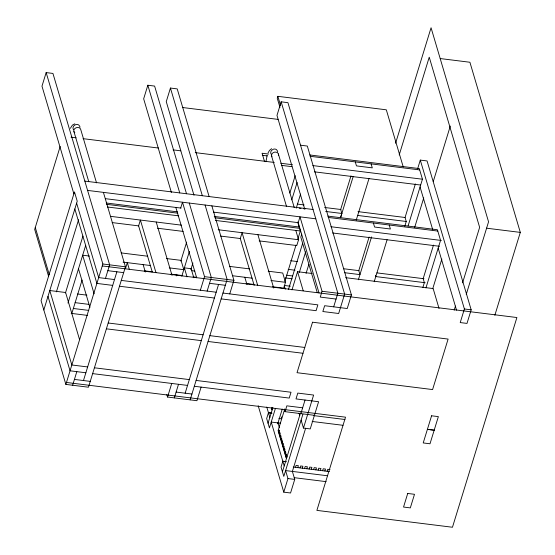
<?xml version="1.0" encoding="UTF-8"?>
<svg xmlns="http://www.w3.org/2000/svg" width="555" height="555" viewBox="0 0 555 555"><rect width="100%" height="100%" fill="white"/><g stroke="black" fill="none" stroke-linecap="round" stroke-linejoin="round"><path stroke-width="0.83" d="M265.928 161.734L267.198 155.213M105.457 278.437L109.633 264.846L52.94 73.433L46.155 72.587L41.979 86.185L73.877 193.855M60.19 146.423L34.688 229.416L48.68 276.647M43.817 309.961L77.228 201.215L74.474 191.912L41.063 300.657L65.865 384.4L88.46 387.21L125.451 266.809L103.403 192.377M56.416 291.854L78.595 219.683M65.476 292.922L82.938 236.076M67.974 303.051L85.692 245.379M71.72 313.776L82.098 280.004M186.515 193.75L154.616 86.081L147.838 85.241L143.662 98.832L171.398 192.467M65.865 384.4L102.855 264L46.155 72.587M72.643 385.239L76.819 371.649M209.11 196.56L177.218 88.89L170.434 88.051L166.257 101.641L193.993 195.277M83.472 380.543L116.883 271.797M125.52 268.467L127.31 262.647L129.253 269.21M180.701 208.042L182.491 202.214L204.538 276.654L200.362 290.244M176.268 275.911L176.774 274.267M180.826 261.086L186.647 242.133M181.811 276.154L189.401 251.443M190.864 269.584L192.89 262.994M201.097 387.113L196.921 400.703L167.548 397.047L171.724 383.456M174.326 397.893L178.502 384.296M207.14 291.091L211.316 277.493L189.269 203.054M185.155 393.19L218.566 284.444M403.249 166.993L386.315 109.814L277.854 96.32L277.257 98.263L279.956 107.379M300.539 145.202L307.317 146.048L351.412 294.92L347.236 308.518L324.64 305.708L322.85 311.528L338.668 313.499L344.634 294.081L287.934 102.668L281.156 101.822L276.98 115.419L304.702 209.006M190.143 399.857L227.134 279.463L205.086 205.024M229.735 293.9L233.912 280.303L211.864 205.87M289.856 193.022L295.191 175.657M291.763 199.862L297.098 182.505M296.259 208.146L300.574 194.09M284.868 281.329L296.023 245.019M297.799 239.24L300.331 230.984L297.681 222.028M268.19 271.208L282.724 273.018L285.485 282.322L283.695 288.149L272.581 286.762M295.815 230.422L298.569 239.732L296.779 245.553L259.157 240.877M301.698 234.182L300.803 237.096L317.217 292.506M288.461 289.523L302.635 243.388M291.979 289.911L297.57 271.7L312.16 273.511M299.318 272.463L305.645 251.873M306.069 273.407L308.878 264.249M271.999 407.342L271.596 408.64L271.992 409.972L272.588 408.029M268.051 423.236L272.894 407.495M275.447 408.307L269.432 427.891L266.664 418.553L268.453 412.733L271.881 413.156M351.003 175.852L340.666 209.478L341.852 213.467L340.624 217.463M340.52 217.796L353.174 176.601M277.701 423.881L282.231 409.146M281.732 416.847L281.135 418.789L278.874 418.505M284.715 409.084L278.104 430.604L286.373 458.52L286.97 456.578M278.499 431.936L279.096 429.993L279.484 431.318L278.887 433.261M314.421 415.32L285.048 411.664L286.838 405.837L302.655 407.807M319.021 292.957L298.201 222.659L299.991 216.832L322.039 291.271L320.249 297.091L336.066 299.062M279.283 434.593L279.88 432.65L280.275 433.975L279.678 435.918M280.074 437.25L280.67 435.307L281.059 436.639L280.462 438.582M280.858 439.907L281.454 437.964L281.85 439.296L281.253 441.239M281.649 442.564L282.245 440.621L282.641 441.953L282.044 443.896M282.433 445.228L283.029 443.285L283.425 444.611L282.828 446.553M283.223 447.885L283.82 445.942L284.216 447.268L283.619 449.21M284.007 450.542L284.604 448.6L284.999 449.932L284.403 451.874M356.199 220.231L368.992 178.571M284.798 453.199L285.395 451.257L285.79 452.589L285.194 454.531M285.582 455.856L286.179 453.921L286.574 455.246L285.978 457.188M282.426 471.757L300.498 412.934M300.865 413.635L305.042 400.037M333.68 306.832L337.856 293.234L281.156 101.822M302.898 414.266L283.806 476.412L281.038 467.074L282.828 461.247L286.248 461.677L282.835 461.281M292.374 471.424L294.733 479.402L290.556 492.993L283.778 492.153L287.955 478.556L285.596 470.584L327.457 475.76M303.467 428.071L313.61 395.056L297.792 393.093L296.002 398.913L318.598 401.73L310.245 428.911L303.467 428.071L301.108 420.093M292.325 471.577L305.652 428.203M295.51 467.338L296.106 465.395L298.368 465.673L297.771 467.615M395.576 143.259L431.062 27.75L488.553 221.82L466.242 294.427M369.117 236.992L358.78 270.625L359.966 274.614L344.634 272.706M300.033 467.9L300.63 465.957L302.891 466.235L302.295 468.177M358.377 279.762L371.545 236.923M399.198 154.956L429.237 57.193L479.638 227.335L462.579 282.849M304.549 468.462L305.146 466.519L307.408 466.804L306.811 468.739M309.073 469.024L309.669 467.081L311.924 467.365L311.327 469.301M313.589 469.585L314.185 467.643L316.447 467.927L315.85 469.863M374.195 281.732L387.106 239.718M318.112 470.147L318.709 468.205L320.963 468.489L320.367 470.432M322.628 470.709L323.225 468.767L325.487 469.051L324.89 470.994M417.596 168.9L420.295 160.104L427.072 160.943L471.174 309.822L466.998 323.412L460.22 322.573L464.396 308.975L420.295 160.104M415.383 183.927L405.067 217.491L406.253 221.48L404.775 226.28M327.145 471.271L327.741 469.329L330.003 469.613M408.078 225.975L422.445 179.223L419.296 168.588L309.739 154.956M414.599 227.647L423.742 197.892M433.254 181.561L450.306 126.047M433.497 245.074L423.181 278.638L424.36 282.627L422.889 287.421M425.935 287.948L440.552 240.364L437.402 229.735L327.845 216.103M432.713 288.794L441.856 259.039M454.177 310.19L455.454 306.048M494.852 315.247L520.312 232.392L469.912 62.25L440.254 58.559M70.374 128.295L72.407 125.125L74.793 123.827M268.065 152.889L269.543 150.35L271.638 148.671M182.72 107.531L278.069 119.394M310.113 156.288L419.684 169.913M268.53 154.054L262.071 153.249L264.437 161.227M262.279 155.296L267.122 155.893M312.853 165.584L422.376 179.209M71.047 137.168L76.188 137.806M83.049 138.66L158.501 148.046M173.077 149.864L180.791 150.821M195.242 152.618L274.253 162.448M280.754 163.26L292.471 164.717M281.635 165.383L291.875 166.66M314.484 171.842L420.586 185.037M297.279 204.08L304.119 204.934M324.64 207.487L340.888 209.506M357.982 211.635L405.011 217.484M486.416 228.174L520.312 232.392M84.832 181.103L313.048 209.492M299.27 208.167L300.97 208.382M303.523 208.701L305.229 208.909M325.667 211.455L341.852 213.467M357.67 215.437L406.218 221.473M328.227 217.428L437.798 231.06M87.586 190.407L315.809 218.802M105.533 198.69L181.034 208.083M213.633 212.135L298.576 222.701M330.967 226.731L441.343 240.468M106.234 202.998L177.399 211.85M214.272 216.436L299.152 227.002M106.629 204.33L177.794 213.182M214.66 217.768L299.547 228.327M332.598 232.982L439.553 246.288M107.42 206.987L178.738 215.86M215.444 220.425L300.331 230.984M110.535 216.339L181.499 225.163M218.198 229.728L298.569 239.732M112.165 222.59L138.667 225.885M157.474 228.223L183.129 231.414M220.689 236.09L240.35 238.532M290.619 260.711L297.397 261.558M343.607 268.738L358.995 270.653M376.949 272.887L423.978 278.735M425.179 282.724L375.784 276.577L375.388 275.252M288.177 269.369L295.024 270.223M345.626 277.68L433.15 288.565L439.033 308.441M121.198 252.92L147.699 256.216M166.507 258.561L181.041 260.364L183.802 269.675L169.268 267.864M229.714 266.421L249.382 268.87M286.387 275.197L292.374 275.939M285.312 277.937L292.159 278.79M89.452 256.049L82.674 255.21L94.107 293.796M123.099 262.12L150.454 265.526M191.433 270.625L194.854 271.048M232.323 275.71L252.136 278.173M270.951 280.511L285.485 282.322M284.292 285.464L290.3 286.214M102.855 264L125.451 266.809M204.538 276.654L233.912 280.303M322.039 291.271L351.412 294.92M464.396 308.975L471.174 309.822M144.39 270.819L152.084 271.777M170.898 274.115L182.012 275.495M193.064 276.876L196.484 277.299M246.073 283.466L253.767 284.424M102.259 265.942L516.899 317.529L452.464 527.25L316.884 510.385L345.522 417.173L66.461 382.457M107.843 270.673L123.661 272.637M209.526 283.321L225.344 285.291M114.496 279.56L98.679 277.597L76.632 203.158M121.274 280.407L216.179 292.214M222.957 293.054L317.862 304.861L316.072 310.689L221.167 298.881M112.707 285.388L96.889 283.418L74.842 208.985M119.485 286.234L214.39 298.035M77.506 293.99L86.913 295.163M75.133 302.655L88.814 304.362M73.343 308.483L88.738 310.398M71.186 313.367L87.489 315.393M108.19 322.996L203.095 334.804M209.873 335.65L304.778 347.458M106.4 328.824L201.305 340.631M208.083 341.478L302.988 353.278M87.648 366.945L71.831 364.982L49.784 290.543L65.601 292.506L79.566 339.653M94.426 367.792L189.331 379.599M196.109 380.439L291.014 392.246L289.224 398.074L194.319 386.266M85.859 372.773L70.041 370.802L47.994 296.37M92.636 373.619L187.541 385.42M74.432 379.419L90.25 381.382M176.115 392.066L191.933 394.036M313.977 415.646L344.953 419.504M268.467 412.76L271.853 413.184M312.167 421.467L342.976 425.303M277.993 422.875L280.559 423.194M293.255 467.053L329.406 471.556M294.282 477.682L326.118 481.643M287.955 478.556L294.733 479.402M271.825 155.011L270.875 153.652A3.684 3.295 -28.5 0 1 271.652 150.343L273.178 149.288A3.496 3.136 -28.5 0 1 276.563 149.704L277.521 151.071A3.684 3.295 -28.5 0 1 277.673 151.91M73.558 129.808L73.184 129.058A3.684 3.295 -28.5 0 1 73.961 125.749L75.487 124.695A3.496 3.136 -28.5 0 1 78.872 125.111L79.83 126.478A3.684 3.295 -28.5 0 1 79.982 127.317M420.059 186.986L432.733 229.777M438.166 248.134L456.543 310.169M371.101 163.871L372.287 167.86L356.47 165.889L355.283 161.907M389.215 225.018L390.401 229.007L374.576 227.037L373.397 223.048M277.854 96.32L280.552 105.436M278.367 153.929L294.226 207.473M271.603 156.108L286.484 206.363M297.57 271.7L303.21 290.744M284.285 285.894L285.263 289.183M257.895 234.668L273.705 288.031M299.041 413.128L299.735 415.473M257.645 285.242L242.077 232.705L240.287 238.525L254.148 285.325M284.313 409.188L285.048 411.664M244.81 277.264L246.996 284.653M279.449 427.808L278 422.91L271.222 422.064L284.209 465.902M266.775 407.044L269.834 417.381M170.434 88.051L202.332 195.721M258.179 405.733L283.778 492.153M147.838 85.241L179.737 192.911M175.817 207.383L196.678 277.812M193.813 277.736L191.135 268.703L184.357 267.857L187.035 276.889M156.212 222.021L172.022 275.384M155.962 272.595L140.394 220.051L138.604 225.878L152.223 271.853M143.128 264.61L145.32 271.999M166.812 394.563L167.548 397.047M96.535 182.879L80.676 129.336A3.552 2.886 -16.5 0 0 75.529 128.066A3.552 2.886 -16.5 0 0 74.828 132.735M73.912 131.514L88.793 181.769M78.498 268.8L89.931 307.387M35.284 227.474L49.277 274.711M271.957 156.781A3.552 2.886 -16.5 0 1 274.517 152.167A3.552 2.886 -16.5 0 1 278.374 155.442M312.534 322.212L297.022 372.703L432.595 389.568L448.107 339.077L312.534 322.212M407.717 493.457L403.54 507.048L410.318 507.894L414.495 494.304L407.717 493.457M431.582 415.785L423.215 442.939L430 443.778L438.36 416.625L431.582 415.785M434.177 430.187L427.392 429.348L434.183 430.222"/></g></svg>
